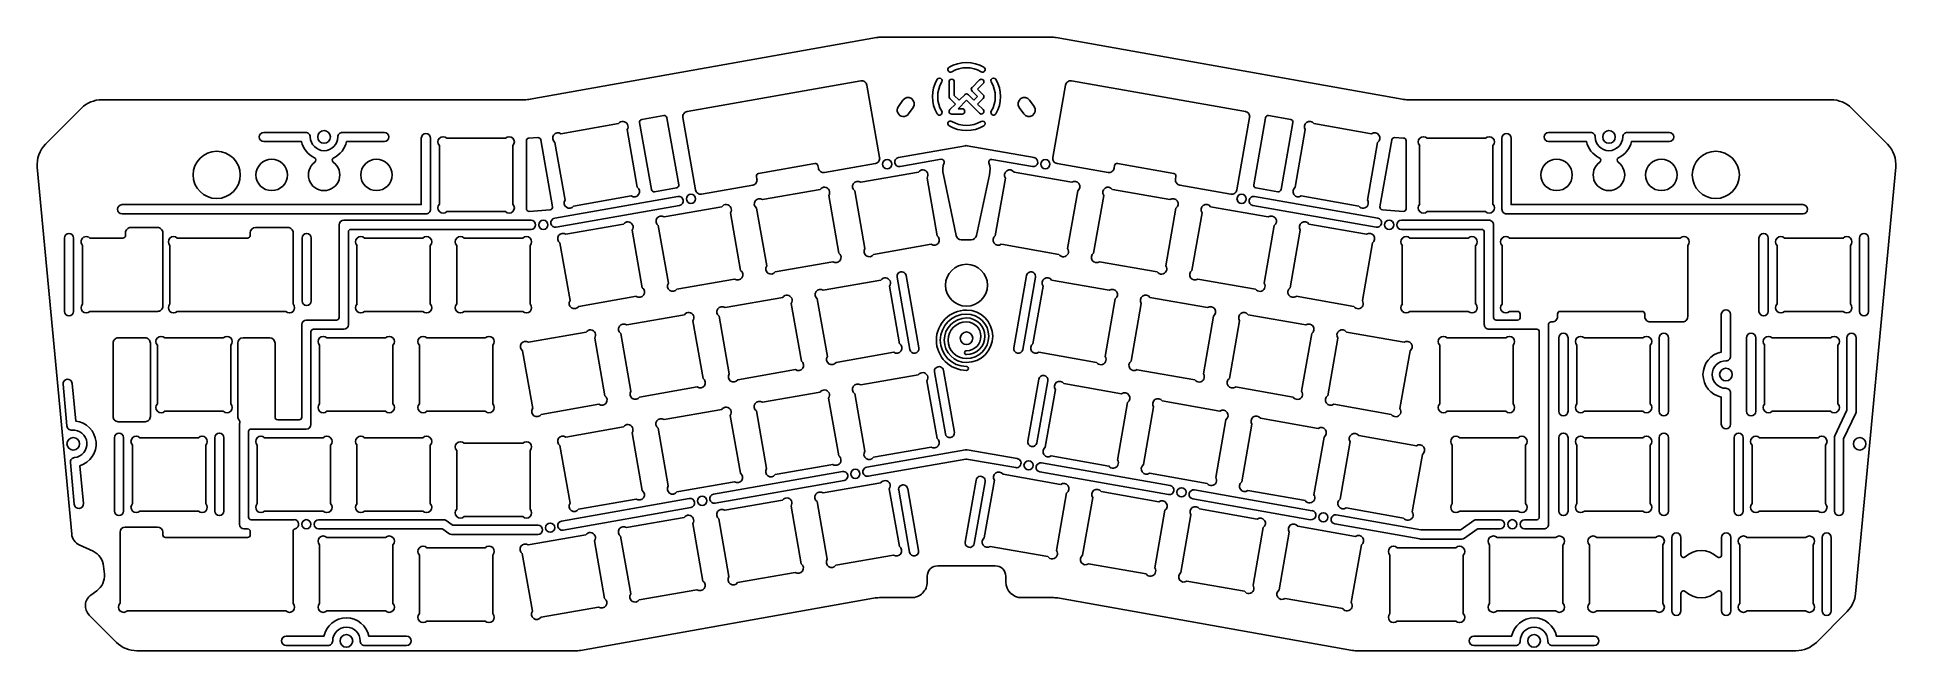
# Model space of a CAD drawing. Header units: millimetres. Extents: x -318 to 37, y -15 to 102.
import ezdxf

# ---------------------------------------------------------------- set-up
doc = ezdxf.new("R2010")
doc.units = ezdxf.units.MM
doc.layers.get('0').update_dxf_attribs({"linetype": 'CONTINUOUS'})

msp = doc.modelspace()

# ---------------------------------------------------------------- linework, layer by layer
for p, q in [((-143.59, 91.15), (-143.59, 93.97)), ((-142.59, 93.97), (-142.59, 91.35)), ((-139.2, 92.91), (-137.78, 94.33)), ((-137.08, 93.62), (-138.14, 92.56)), ((-138.14, 92.56), (-137.08, 91.5)), ((-142.38, 89.73), (-143.44, 90.79)), ((-143.44, 88.67), (-142.38, 89.73)), ((-142.59, 91.35), (-141.67, 90.44)), ((-140.26, 90.44), (-141.88, 88.82)), ((-141.88, 88.82), (-141.09, 88.82)), ((-141.67, 90.44), (-140.61, 91.5)), ((-137.78, 87.96), (-140.26, 90.44)), ((-139.9, 91.5), (-138.84, 90.44)), ((-138.14, 91.15), (-139.2, 92.21)), ((-138.84, 90.44), (-138.14, 91.15)), ((-137.08, 90.79), (-138.14, 89.73)), ((-138.14, 89.73), (-137.08, 88.67)), ((-129.32, 87.85), (-130.18, 89.08)), ((-128.21, 90.46), (-127.35, 89.23)), ((-217.69, 84.05), (-206.69, 85.99)), ((-141.09, 87.82), (-143.09, 87.82)), ((-73.94, 85.99), (-62.94, 84.05)), ((-240.88, 70.61), (-240.88, 81.79)), ((-239.46, 83.2), (-228.29, 83.2)), ((-226.88, 81.79), (-226.88, 70.61)), ((-216.9, 71.41), (-218.84, 82.41)), ((-205.05, 84.84), (-203.11, 73.84)), ((-153.25, 79.52), (-140.46, 81.77)), ((-140.16, 81.77), (-127.37, 79.52)), ((-77.52, 73.84), (-75.58, 84.84)), ((-61.79, 82.41), (-63.73, 71.41)), ((-53.75, 70.61), (-53.75, 81.79)), ((-52.33, 83.2), (-41.16, 83.2)), ((-39.75, 81.79), (-39.75, 70.61)), ((-145.1, 79.18), (-152.95, 77.79)), ((-127.68, 77.79), (-135.41, 79.16)), ((-160.44, 74.8), (-149.44, 76.74)), ((-147.8, 75.59), (-145.86, 64.59)), ((-142.25, 64.61), (-144.66, 76.23)), ((-135.86, 76.19), (-138.37, 64.61)), ((-134.76, 64.59), (-132.82, 75.59)), ((-131.18, 76.74), (-120.18, 74.8)), ((-218.88, 67.94), (-195.34, 72.1)), ((-204.26, 72.2), (-215.26, 70.26)), ((-179.21, 71.49), (-168.2, 73.43)), ((-166.57, 72.28), (-164.63, 61.28)), ((-159.65, 62.16), (-161.59, 73.16)), ((-119.03, 73.16), (-120.97, 62.16)), ((-116, 61.28), (-114.06, 72.28)), ((-112.42, 73.43), (-101.42, 71.49)), ((-85.29, 72.1), (-61.74, 67.94)), ((-65.37, 70.26), (-76.37, 72.2)), ((-259.14, 67.55), (-223.39, 67.55)), ((-228.29, 69.2), (-239.46, 69.2)), ((-195.04, 70.37), (-218.58, 66.22)), ((-197.97, 68.18), (-186.96, 70.12)), ((-185.33, 68.97), (-183.39, 57.97)), ((-178.41, 58.85), (-180.35, 69.85)), ((-100.27, 69.85), (-102.21, 58.85)), ((-97.24, 57.97), (-95.3, 68.97)), ((-93.66, 70.12), (-82.66, 68.18)), ((-62.05, 66.22), (-85.59, 70.37)), ((-41.16, 69.2), (-52.33, 69.2)), ((-290.92, 64.15), (-277.5, 64.15)), ((-277, 64.65), (-277, 65.15)), ((-276, 66.15), (-269.81, 66.15)), ((-268.81, 65.15), (-268.81, 51.56)), ((-260.02, 49), (-260.02, 66.67)), ((-258.27, 65.3), (-258.27, 47.62)), ((-223.39, 65.8), (-257.77, 65.8)), ((-255.21, 64.15), (-244.03, 64.15)), ((-236.16, 64.15), (-224.98, 64.15)), ((-216.73, 64.87), (-205.72, 66.81)), ((-204.09, 65.67), (-202.15, 54.66)), ((-197.17, 55.54), (-199.11, 66.54)), ((-81.51, 66.54), (-83.45, 55.54)), ((-78.48, 54.66), (-76.54, 65.67)), ((-74.9, 66.81), (-63.9, 64.87)), ((-55.64, 64.15), (-44.47, 64.15)), ((15.9, 64.15), (27.08, 64.15)), ((-292.34, 51.56), (-292.34, 62.74)), ((-256.62, 51.56), (-256.62, 62.74)), ((-242.62, 62.74), (-242.62, 51.56)), ((-237.57, 51.56), (-237.57, 62.74)), ((-223.57, 62.74), (-223.57, 51.56)), ((-215.93, 52.23), (-217.87, 63.23)), ((-147.01, 62.95), (-158.01, 61.01)), ((-139.34, 63.82), (-141.27, 63.82)), ((-122.61, 61.01), (-133.61, 62.95)), ((-62.75, 63.23), (-64.69, 52.23)), ((-57.06, 51.56), (-57.06, 62.74)), ((-43.06, 62.74), (-43.06, 51.56)), ((14.49, 51.56), (14.49, 62.74)), ((28.49, 62.74), (28.49, 51.56)), ((-165.77, 59.64), (-176.77, 57.7)), ((-151.79, 56.98), (-149.36, 43.19)), ((-103.85, 57.7), (-114.85, 59.64)), ((-184.53, 56.33), (-195.54, 54.39)), ((-167.6, 54.19), (-156.59, 56.13)), ((-154.96, 54.98), (-153.02, 43.98)), ((-151.08, 42.89), (-153.52, 56.67)), ((-127.59, 43.98), (-125.65, 54.98)), ((-124.01, 56.13), (-113.01, 54.19)), ((-85.09, 54.39), (-96.09, 56.33)), ((-270.23, 50.15), (-290.92, 50.15)), ((-244.03, 50.15), (-255.21, 50.15)), ((-224.98, 50.15), (-236.16, 50.15)), ((-203.29, 53.03), (-214.3, 51.09)), ((-186.36, 50.88), (-175.35, 52.82)), ((-173.72, 51.68), (-171.78, 40.67)), ((-166.8, 41.55), (-168.74, 52.55)), ((-111.87, 52.55), (-113.81, 41.55)), ((-108.83, 40.67), (-106.89, 51.67)), ((-105.25, 52.82), (-94.25, 50.88)), ((-66.33, 51.09), (-77.33, 53.03)), ((-44.47, 50.15), (-55.64, 50.15)), ((27.08, 50.15), (15.9, 50.15)), ((-267.16, 29.95), (-267.16, 47.62)), ((-266.29, 48.5), (-260.52, 48.5)), ((-265.41, 46.25), (-265.41, 28.57)), ((-259.14, 46.75), (-264.91, 46.75)), ((-223.88, 44.27), (-212.88, 46.21)), ((-205.12, 47.58), (-194.11, 49.52)), ((-192.48, 48.37), (-190.54, 37.37)), ((-185.56, 38.24), (-187.5, 49.25)), ((-93.1, 49.24), (-95.04, 38.24)), ((-90.07, 37.36), (-88.13, 48.37)), ((-86.49, 49.51), (-75.49, 47.57)), ((-67.73, 46.2), (-56.73, 44.26)), ((-294.72, 32.51), (-294.72, 43.69)), ((-293.31, 45.1), (-282.13, 45.1)), ((-280.72, 43.69), (-280.72, 32.51)), ((-279.38, 30.1), (-279.38, 44.1)), ((-278.38, 45.1), (-273.26, 45.1)), ((-272.26, 44.1), (-272.26, 30.1)), ((-263.76, 32.51), (-263.76, 43.69)), ((-262.35, 45.1), (-251.18, 45.1)), ((-249.76, 43.69), (-249.76, 32.51)), ((-244.71, 32.51), (-244.71, 43.69)), ((-243.3, 45.1), (-232.13, 45.1)), ((-230.71, 43.69), (-230.71, 32.51)), ((-223.08, 31.63), (-225.02, 42.63)), ((-211.24, 45.06), (-209.3, 34.06)), ((-204.32, 34.94), (-206.26, 45.94)), ((-74.34, 45.93), (-76.28, 34.93)), ((-71.31, 34.06), (-69.37, 45.06)), ((-55.58, 42.63), (-57.52, 31.62)), ((-49.91, 32.51), (-49.91, 43.69)), ((-48.5, 45.1), (-37.33, 45.1)), ((-35.91, 43.69), (-35.91, 32.51)), ((-23.72, 32.51), (-23.72, 43.69)), ((-22.3, 45.1), (-11.13, 45.1)), ((-9.72, 43.69), (-9.72, 32.51)), ((12.11, 32.51), (12.11, 43.69)), ((13.52, 45.1), (24.69, 45.1)), ((26.11, 43.69), (26.11, 32.51)), ((-172.92, 39.04), (-183.92, 37.1)), ((-154.16, 42.34), (-165.16, 40.4)), ((-115.44, 40.4), (-126.45, 42.34)), ((-96.68, 37.09), (-107.68, 39.03)), ((-191.68, 35.73), (-202.69, 33.79)), ((-160.46, 36.11), (-149.46, 38.05)), ((-147.82, 36.9), (-145.88, 25.9)), ((-144.3, 26.77), (-146.39, 38.59)), ((-144.66, 38.89), (-142.58, 27.07)), ((-128.54, 25.4), (-126.46, 37.22)), ((-124.74, 36.91), (-126.82, 25.09)), ((-121.66, 36.37), (-110.66, 34.43)), ((-77.92, 33.79), (-88.92, 35.73)), ((-210.44, 32.42), (-221.45, 30.48)), ((-159.67, 23.46), (-161.61, 34.47)), ((-125.24, 24.22), (-123.3, 35.22)), ((-109.51, 32.79), (-111.45, 21.79)), ((-102.9, 33.06), (-91.9, 31.12)), ((-59.16, 30.48), (-70.16, 32.42)), ((-282.13, 31.1), (-293.31, 31.1)), ((-279.07, 9.53), (-279.07, 28.57)), ((-271.76, 29.45), (-267.66, 29.45)), ((-251.18, 31.1), (-262.35, 31.1)), ((-232.13, 31.1), (-243.3, 31.1)), ((-197.99, 29.49), (-186.98, 31.43)), ((-185.35, 30.28), (-183.41, 19.28)), ((-106.48, 20.91), (-104.54, 31.91)), ((-90.75, 29.48), (-92.69, 18.48)), ((-87.71, 17.6), (-85.78, 28.61)), ((-84.14, 29.75), (-73.13, 27.81)), ((-37.33, 31.1), (-48.5, 31.1)), ((-11.13, 31.1), (-22.3, 31.1)), ((24.69, 31.1), (13.52, 31.1)), ((-298.07, 26.05), (-286.9, 26.05)), ((-277.32, 27.2), (-277.32, 10.9)), ((-266.29, 27.7), (-276.82, 27.7)), ((-274.26, 26.05), (-263.08, 26.05)), ((-255.21, 26.05), (-244.03, 26.05)), ((-236.16, 24.99), (-224.98, 24.99)), ((-216.75, 26.18), (-205.74, 28.12)), ((-204.11, 26.97), (-202.17, 15.97)), ((-197.19, 16.85), (-199.13, 27.85)), ((-71.99, 26.17), (-73.93, 15.17)), ((-68.95, 14.3), (-67.01, 25.3)), ((-65.38, 26.45), (-54.37, 24.51)), ((-46.12, 26.05), (-34.95, 26.05)), ((-22.3, 26.05), (-11.13, 26.05)), ((11.14, 26.05), (22.31, 26.05)), ((-299.48, 13.46), (-299.48, 24.64)), ((-285.48, 24.64), (-285.48, 13.46)), ((-275.67, 13.46), (-275.67, 24.64)), ((-261.67, 24.64), (-261.67, 13.46)), ((-256.62, 13.46), (-256.62, 24.64)), ((-242.62, 24.64), (-242.62, 13.46)), ((-237.57, 12.4), (-237.57, 23.58)), ((-223.57, 23.58), (-223.57, 12.4)), ((-215.95, 13.54), (-217.89, 24.54)), ((-147.03, 24.26), (-158.03, 22.32)), ((-113.09, 20.64), (-124.09, 22.58)), ((-53.23, 22.87), (-55.17, 11.87)), ((-47.53, 13.46), (-47.53, 24.64)), ((-33.53, 24.64), (-33.53, 13.46)), ((-23.72, 13.46), (-23.72, 24.64)), ((-9.72, 24.64), (-9.72, 13.46)), ((9.73, 13.46), (9.73, 24.64)), ((23.73, 24.64), (23.73, 13.46)), ((-136.87, 6.93), (-134.93, 17.93)), ((-133.29, 19.08), (-122.29, 17.14)), ((-101.67, 15.18), (-126.24, 19.51)), ((-125.94, 21.23), (-101.37, 16.9)), ((-94.33, 17.33), (-105.33, 19.27)), ((-217.58, 10.14), (-193.18, 14.44)), ((-203.31, 14.33), (-214.32, 12.39)), ((-184.55, 17.64), (-195.56, 15.7)), ((-167.64, 15.5), (-156.64, 17.44)), ((-155, 16.29), (-153.06, 5.29)), ((-121.14, 15.5), (-123.08, 4.5)), ((-118.11, 3.62), (-116.17, 14.62)), ((-114.53, 15.77), (-103.53, 13.83)), ((-74.59, 10.4), (-97.05, 14.36)), ((-96.74, 16.08), (-74.29, 12.12)), ((-75.57, 14.03), (-86.57, 15.97)), ((-286.9, 12.05), (-298.07, 12.05)), ((-263.08, 12.05), (-274.26, 12.05)), ((-244.03, 12.05), (-255.21, 12.05)), ((-224.98, 10.99), (-236.16, 10.99)), ((-192.88, 12.72), (-217.28, 8.42)), ((-205.16, 8.88), (-194.16, 10.82)), ((-186.4, 12.19), (-175.4, 14.13)), ((-173.76, 12.98), (-171.82, 1.98)), ((-166.85, 2.86), (-168.79, 13.86)), ((-102.38, 12.19), (-104.32, 1.19)), ((-99.35, 0.31), (-97.41, 11.31)), ((-95.77, 12.46), (-84.77, 10.52)), ((-56.81, 10.72), (-67.81, 12.66)), ((-34.95, 12.05), (-46.12, 12.05)), ((-11.13, 12.05), (-22.3, 12.05)), ((22.31, 12.05), (11.14, 12.05)), ((-301.86, 5.47), (-301.86, 8)), ((-300.86, 9), (-294.68, 9)), ((-293.68, 8), (-293.68, 7.5)), ((-277.49, 8.65), (-278.19, 8.65)), ((-277, 7.5), (-277, 8)), ((-276.82, 10.4), (-268.64, 10.4)), ((-268.81, 8), (-268.81, 5.76)), ((-223.92, 5.57), (-212.92, 7.51)), ((-204.37, -3.76), (-206.31, 7.24)), ((-192.52, 9.67), (-190.58, -1.33)), ((-185.61, -0.45), (-187.55, 10.55)), ((-83.62, 8.88), (-85.56, -2.12)), ((-80.59, -3), (-78.65, 8)), ((-77.01, 9.15), (-66.01, 7.21)), ((-301.86, -5.59), (-301.86, 5.47)), ((-293.18, 7), (-277.5, 7)), ((-268.81, 5.76), (-268.81, -5.59)), ((-263.76, -5.59), (-263.76, 5.59)), ((-262.35, 7), (-251.18, 7)), ((-249.76, 5.59), (-249.76, -5.59)), ((-223.13, -7.07), (-225.07, 3.93)), ((-211.28, 6.36), (-209.34, -4.64)), ((-154.21, 3.65), (-165.21, 1.71)), ((-124.72, 3.35), (-135.72, 5.29)), ((-64.86, 5.57), (-66.8, -5.43)), ((-59.44, -7.53), (-59.44, 3.65)), ((-58.02, 5.06), (-46.85, 5.06)), ((-45.44, 3.65), (-45.44, -7.53)), ((-40.39, -5.59), (-40.39, 5.59)), ((-38.97, 7), (-27.8, 7)), ((-26.39, 5.59), (-26.39, -5.59)), ((-21.34, -5.59), (-21.34, 5.59)), ((-19.92, 7), (-8.75, 7)), ((-7.34, 5.59), (-7.34, -5.59)), ((7.35, -5.59), (7.35, 5.59)), ((8.76, 7), (19.93, 7)), ((21.35, 5.59), (21.35, -5.59)), ((-172.97, 0.34), (-183.97, -1.6)), ((-105.96, 0.04), (-116.96, 1.98)), ((-191.73, -2.97), (-202.73, -4.91)), ((-87.2, -3.27), (-98.2, -1.33)), ((-270.23, -7), (-300.45, -7)), ((-251.18, -7), (-262.35, -7)), ((-210.49, -6.28), (-221.49, -8.22)), ((-68.44, -6.58), (-79.44, -4.64)), ((-27.8, -7), (-38.97, -7)), ((-8.75, -7), (-19.92, -7)), ((19.93, -7), (8.76, -7)), ((-46.85, -8.94), (-58.02, -8.94))]:
    msp.add_line(p, q)
for points in [[(-129.76, -4.48, -0.414213), (-132.76, -1.48), (-132.76, -0.4, 0.414214), (-134.76, 1.6), (-145.76, 1.6, 0.414214), (-147.76, -0.4), (-147.76, -1.48, -0.414214), (-150.76, -4.48), (-156.87, -4.48, 0.044068), (-158.01, -4.58), (-213.97, -14.54, -0.044067), (-214.93, -14.62), (-298.64, -14.62, -0.198912), (-302.53, -13.01), (-307.75, -7.79, -0.464418), (-307.43, -3.98), (-306.3, -3.18, 0.267949), (-304.84, 0), (-304.99, 1.53, 0.267949), (-307.01, 4.38), (-309.64, 5.59, -0.267949), (-311.08, 7.63), (-317.65, 77.67, -0.223325), (-316.06, 82.07), (-309.21, 88.92, -0.198912), (-305.32, 90.54), (-224.67, 90.54, 0.044067), (-223.53, 90.64), (-157.46, 102.4, -0.044068), (-156.49, 102.48), (-124.13, 102.48, -0.044066), (-123.17, 102.4), (-57.09, 90.64, 0.044067), (-55.96, 90.54), (24.8, 90.54, -0.198912), (28.69, 88.92), (35.54, 82.07, -0.22341), (37.13, 77.67), (29.47, -3.73, -0.174642), (27.88, -7.11), (21.98, -13.01, -0.198912), (18.09, -14.62), (-65.59, -14.62, -0.044067), (-66.56, -14.54), (-122.52, -4.58, 0.044066), (-123.66, -4.48)], [(-180.36, 75.9, -0.414214), (-179.95, 76.48), (-169.21, 78.38, -0.414214), (-168.63, 77.97), (-168.54, 77.48, 0.414214), (-167.38, 76.67), (-157.65, 78.39, 0.414214), (-156.84, 79.55), (-159.27, 93.33, 0.414214), (-160.42, 94.14), (-193.6, 88.29, 0.414214), (-194.41, 87.14), (-191.98, 73.35, 0.414214), (-190.82, 72.54), (-181.08, 74.25, 0.414214), (-180.27, 75.41)], [(-100.67, 76.48, -0.414214), (-100.27, 75.9), (-100.35, 75.41, 0.414214), (-99.54, 74.25), (-89.8, 72.54, 0.414214), (-88.65, 73.35), (-86.21, 87.14, 0.414214), (-87.03, 88.29), (-120.2, 94.14, 0.414214), (-121.36, 93.33), (-123.79, 79.55, 0.414214), (-122.98, 78.39), (-113.24, 76.67, 0.414214), (-112.08, 77.48), (-112, 77.97, -0.414214), (-111.42, 78.38)], [(-151.31, 87.85, -1), (-153.27, 89.23), (-152.41, 90.46, -1), (-150.45, 89.08)], [(-195.2, 74.3, -0.414214), (-195.6, 73.73), (-199.83, 72.98, -0.414215), (-200.4, 73.39), (-202.66, 86.19, -0.414213), (-202.26, 86.77), (-198.03, 87.51, -0.414214), (-197.45, 87.11)], [(-85.02, 73.73, -0.414214), (-85.43, 74.3), (-83.17, 87.11, -0.414214), (-82.59, 87.51), (-78.37, 86.77, -0.414214), (-77.96, 86.19), (-80.22, 73.39, -0.414213), (-80.8, 72.98)], [(-301.46, 68.77, -1), (-301.46, 70.52), (-244.34, 70.52), (-244.34, 83.2, -1), (-242.59, 83.2), (-242.59, 69.65, -0.414214), (-243.46, 68.77)], [(-261.14, 78.63, -0.571578), (-261.06, 79.48, 0.237722), (-258.62, 82.57), (-251.4, 82.57, 1), (-251.4, 84.32), (-259.4, 84.32, 0.414214), (-260.28, 83.45, -1), (-265.53, 83.45, 0.414214), (-266.4, 84.32), (-274.4, 84.32, 1), (-274.4, 82.57), (-267.19, 82.57, 0.237722), (-264.75, 79.48, -0.571578), (-264.67, 78.63, 3.0758)], [(-219.29, 70.11, -0.444738), (-219.75, 69.53), (-223.76, 69.24, -0.4353), (-224.29, 69.74), (-224.29, 82.73, -0.397621), (-223.82, 83.23), (-222.07, 83.33, -0.380188), (-221.55, 82.91)], [(-60.87, 69.53, -0.444738), (-61.33, 70.11), (-59.07, 82.91, -0.380188), (-58.55, 83.33), (-56.81, 83.23, -0.397621), (-56.33, 82.73), (-56.33, 69.74, -0.4353), (-56.87, 69.24)], [(-38.04, 83.2), (-38.04, 69.65, 0.414214), (-37.16, 68.77), (19.43, 68.77, 1), (19.43, 70.52), (-36.29, 70.52), (-36.29, 83.2, 1)], [(-19.46, 79.48, -0.571578), (-19.38, 78.63, 3.0758), (-15.85, 78.63, -0.571578), (-15.77, 79.48, 0.237722), (-13.33, 82.57), (-6.11, 82.57, 1), (-6.11, 84.32), (-14.11, 84.32, 0.414214), (-14.99, 83.45, -1), (-20.24, 83.45, 0.414214), (-21.11, 84.32), (-29.11, 84.32, 1), (-29.11, 82.57), (-21.9, 82.57, 0.237722)], [(-41.91, 65.8, -0.414214), (-41.41, 65.3), (-41.41, 47.62, 0.414214), (-40.53, 46.75), (-31.41, 46.75, -0.414214), (-30.91, 46.25), (-30.91, 10.9, -0.414214), (-31.41, 10.4), (-33.71, 10.4, 1), (-33.71, 8.65), (-30.03, 8.65, 0.414214), (-29.16, 9.53), (-29.16, 47.62, 0.004546), (-29.16, 47.64, -0.419549), (-28.66, 48.15), (-28.44, 48.15, 0.414214), (-27.44, 49.15), (-27.44, 49.65, -0.414214), (-26.94, 50.15), (-24.69, 50.15), (-13.51, 50.15), (-11.26, 50.15, -0.414214), (-10.76, 49.65), (-10.76, 49.15, 0.414214), (-9.76, 48.15), (-4.64, 48.15), (-3.57, 48.15, 0.414214), (-2.57, 49.15), (-2.57, 62.74, 1), (-3.99, 64.15), (-4.64, 64.15), (-9.76, 64.15), (-13.51, 64.15), (-24.69, 64.15), (-28.44, 64.15), (-33.56, 64.15), (-36.59, 64.15, 1), (-38.01, 62.74), (-38.01, 51.56, 1), (-36.59, 50.15), (-35.06, 50.15, -0.414214), (-34.56, 49.65), (-34.56, 49.15, 0.025047), (-34.56, 49.05, -0.443866), (-35.05, 48.5), (-39.16, 48.5, -0.414214), (-39.66, 49), (-39.66, 66.67, 0.414214), (-40.53, 67.55), (-57.23, 67.55, 1), (-57.23, 65.8)], [(-310.72, 50.15, -1), (-312.47, 50.15), (-312.47, 64.15, -1), (-310.72, 64.15)], [(-300.8, 64.65, -0.414214), (-301.3, 64.15), (-307.59, 64.15, 1), (-309.01, 62.74), (-309.01, 51.56, 1), (-307.59, 50.15), (-294.68, 50.15, 0.414214), (-293.68, 51.15), (-293.68, 65.15, 0.414214), (-294.68, 66.15), (-299.8, 66.15, 0.414214), (-300.8, 65.15)], [(-265.35, 52.15, -1), (-267.1, 52.15), (-267.1, 64.15, -1), (-265.35, 64.15)], [(12.78, 50.15, -1), (11.03, 50.15), (11.03, 64.15, -1), (12.78, 64.15)], [(31.95, 50.15, -1), (30.2, 50.15), (30.2, 64.15, -1), (31.95, 64.15)], [(-129.52, 42.88, -1), (-131.25, 43.19), (-128.82, 56.97, -1), (-127.09, 56.67)], [(3.84, 49.6, -1), (5.59, 49.6), (5.59, 41.6, -0.414214), (4.72, 40.72, 1), (4.72, 35.47, -0.414214), (5.59, 34.6), (5.59, 28.6, -1), (3.84, 28.6), (3.84, 33.81, -0.816497), (3.84, 42.39)], [(-303.18, 44.1, -0.414214), (-302.18, 45.1), (-297.06, 45.1, -0.414214), (-296.06, 44.1), (-296.06, 30.1, -0.414214), (-297.06, 29.1), (-302.18, 29.1, -0.414214), (-303.18, 30.1)], [(-25.43, 31.1, -1), (-27.18, 31.1), (-27.18, 45.1, -1), (-25.43, 45.1)], [(-6.26, 31.1, -1), (-8.01, 31.1), (-8.01, 45.1, -1), (-6.26, 45.1)], [(10.4, 31.1, -1), (8.65, 31.1), (8.65, 45.1, -1), (10.4, 45.1)], [(25.44, 26.05), (25.44, 12.05, 1), (27.19, 12.05), (27.19, 25.85), (29.49, 30.73, 0.110604), (29.57, 31.1), (29.57, 45.1, 1), (27.82, 45.1), (27.82, 31.3), (25.52, 26.42, 0.110604)], [(-308.85, 13.51), (-309.52, 20.69, 0.816497), (-310.32, 29.22), (-310.99, 36.41, 1), (-312.74, 36.24), (-311.99, 28.28, 0.414214), (-311.04, 27.49, -1), (-310.55, 22.26, 0.414214), (-311.34, 21.31), (-310.59, 13.34, 1)], [(-168.22, 34.74, -1), (-166.59, 33.59), (-164.65, 22.59, -1), (-165.79, 20.95), (-176.79, 19.01, -1), (-178.43, 20.16), (-180.37, 31.16, -1), (-179.23, 32.8)], [(-301.19, 12.05, -1), (-302.94, 12.05), (-302.94, 26.05, -1), (-301.19, 26.05)], [(-282.02, 12.05, -1), (-283.77, 12.05), (-283.77, 26.05, -1), (-282.02, 26.05)], [(-25.43, 12.05, -1), (-27.18, 12.05), (-27.18, 26.05, -1), (-25.43, 26.05)], [(-6.26, 12.05, -1), (-8.01, 12.05), (-8.01, 26.05, -1), (-6.26, 26.05)], [(8.02, 12.05, -1), (6.27, 12.05), (6.27, 26.05, -1), (8.02, 26.05)], [(-140.4, 21.97, -0.087489), (-140.23, 21.97), (-130.87, 20.33, 1), (-130.57, 22.05), (-140.16, 23.74, 0.087489), (-140.46, 23.74), (-159.31, 20.42, 1), (-159.01, 18.69)], [(-163.94, 19.6), (-188.56, 15.26, 1), (-188.25, 13.54), (-163.64, 17.88, 1)], [(-138.44, 17.95, -1), (-136.71, 17.65), (-138.8, 5.83, -1), (-140.52, 6.14)], [(-153.21, 16.01, -1), (-151.49, 16.31), (-149.41, 4.5, -1), (-151.13, 4.19)], [(-42.77, 8.56, -0.153915), (-42.48, 8.65), (-38.41, 8.65, 1), (-38.41, 10.4), (-42.91, 10.4, 0.153915), (-43.41, 10.24), (-45.83, 8.55, -0.153915), (-46.12, 8.46), (-53.46, 8.46, -0.043661), (-53.54, 8.47), (-69.66, 11.31, 1), (-69.96, 9.59), (-53.73, 6.72, 0.043661), (-53.58, 6.71), (-45.68, 6.71, 0.153915), (-45.18, 6.87)], [(-238.15, 9.34, -0.153915), (-238.43, 9.43), (-239.59, 10.24, 0.153915), (-240.09, 10.4), (-263.94, 10.4, 1), (-263.94, 8.65), (-240.53, 8.65, -0.153915), (-240.24, 8.56), (-239.08, 7.75, 0.153915), (-238.58, 7.59), (-222.06, 7.59, 1), (-222.06, 9.34)], [(-3.04, 3.32, -0.652399), (-3.88, 3.69), (-3.88, 7, 1), (-5.63, 7), (-5.63, -7, 1), (-3.88, -7), (-3.88, -3.69, -0.652399), (-3.04, -3.32, 0.389397), (3.05, -3.31, -0.65327), (3.89, -3.68), (3.89, -7, 1), (5.64, -7), (5.64, 7, 1), (3.89, 7), (3.89, 3.68, -0.65327), (3.05, 3.31, 0.389397)], [(24.81, -7, -1), (23.06, -7), (23.06, 7, -1), (24.81, 7)], [(-232.13, 5.06, -1), (-230.71, 3.65), (-230.71, -7.53, -1), (-232.13, -8.94), (-243.3, -8.94, -1), (-244.71, -7.53), (-244.71, 3.65, -1), (-243.3, 5.06)], [(-247.14, -11.85, -1), (-247.14, -13.6), (-255.14, -13.6, -0.414214), (-256.01, -12.73, 1), (-261.26, -12.73, -0.414214), (-262.14, -13.6), (-270.14, -13.6, -1), (-270.14, -11.85), (-262.92, -11.85, -0.816497), (-254.35, -11.85)], [(-20.41, -11.85, -1), (-20.41, -13.6), (-28.41, -13.6, -0.414214), (-29.29, -12.73, 1), (-34.54, -12.73, -0.414214), (-35.41, -13.6), (-43.41, -13.6, -1), (-43.41, -11.85), (-36.2, -11.85, -0.816497), (-27.63, -11.85)]]:
    msp.add_lwpolyline(points, format="xyb", close=True)
for centre, radius in [((-262.9, 83.45), 1.2), ((-17.61, 83.45), 1.2), ((-283.4, 76.2), 4.5), ((-272.9, 76.2), 3), ((-252.9, 76.2), 3), ((-155.41, 78.25), 0.875), ((-125.21, 78.25), 0.875), ((-27.61, 76.2), 3), ((-7.61, 76.2), 3), ((2.78, 76.2), 4.5), ((-192.87, 71.64), 0.875), ((-87.75, 71.64), 0.875), ((-221.04, 66.67), 0.875), ((-59.58, 66.67), 0.875), ((-140.26, 55.15), 4), ((-140.26, 45.02), 1.2), ((4.72, 38.1), 1.2), ((-310.79, 24.87), 1.2), ((30.25, 24.87), 1.2), ((-128.41, 20.78), 0.875), ((-161.47, 19.15), 0.875), ((-190.72, 13.99), 0.875), ((-99.21, 15.63), 0.875), ((-72.13, 10.86), 0.875), ((-266.29, 9.53), 0.875), ((-219.74, 8.87), 0.875), ((-36.06, 9.53), 0.875), ((-258.64, -12.73), 1.2), ((-31.91, -12.73), 1.2)]:
    msp.add_circle(centre, radius)
for centre, radius, start, end in [((-143.31, 96.31), 0.5, 120.5225, 300.5225), ((-140.26, 91.15), 6.5, 59.4775, 120.5225), ((-140.26, 91.15), 5.5, 59.4775, 120.5225), ((-137.21, 96.31), 0.5, -120.5225, 59.4775), ((-140.26, 91.15), 6.5, 149.4775, 210.5225), ((-145.43, 94.19), 0.5, -30.5225, 149.4775), ((-140.26, 91.15), 5.5, 149.4775, 210.5225), ((-143.09, 93.97), 0.5, 0, 180), ((-138.84, 92.56), 0.5, 135, 225), ((-137.43, 93.97), 0.5, -45, 135), ((-135.09, 94.19), 0.5, 30.5225, 210.5225), ((-140.26, 91.15), 5.5, -30.5225, 30.5225), ((-140.26, 91.15), 6.5, -30.5225, 30.5225), ((-143.09, 91.15), 0.5, 180, 225), ((-141.09, 88.32), 0.5, -90, 90), ((-140.26, 91.15), 0.5, 45, 135), ((-137.43, 91.15), 0.5, -45, 45), ((-129.2, 89.77), 1.2, 34.9997, 214.9997), ((-128.34, 88.54), 1.2, -145.0003, 34.9997), ((-205.87, 85.41), 1, -35, 145), ((-145.43, 88.1), 0.5, -149.4775, 30.5225), ((-143.31, 85.98), 0.5, 59.4775, 239.4775), ((-143.09, 88.32), 0.5, 135, 270), ((-140.26, 91.15), 6.5, 239.4775, 300.5225), ((-140.26, 91.15), 5.5, 239.4775, 300.5225), ((-137.43, 88.32), 0.5, -135, 45), ((-137.21, 85.98), 0.5, -59.4775, 120.5225), ((-135.09, 88.1), 0.5, 149.4775, 329.4775), ((-74.76, 85.41), 1, 35, 215), ((-240.17, 82.49), 1, 45, 225), ((-227.58, 82.49), 1, -45, 135), ((-218.26, 83.23), 1, 55, 235), ((-140.31, 80.91), 0.875, 80, 100), ((-62.36, 83.23), 1, -55, 125), ((-53.04, 82.49), 1, 45, 225), ((-40.46, 82.49), 1, -45, 135), ((-153.1, 78.66), 0.875, 100, 280), ((-145.02, 78.68), 0.5, -17.9182, 100), ((-140.26, 77.15), 4.5, 162.0818, 191.7246), ((-135.49, 78.66), 0.5, 80, 197.673), ((-140.26, 77.15), 4.5, -12.2067, 17.673), ((-127.53, 78.66), 0.875, -100, 80), ((-161.02, 73.98), 1, 55, 235), ((-148.62, 76.16), 1, -35, 145), ((-132, 76.16), 1, 35, 215), ((-119.61, 73.98), 1, -55, 125), ((-216.08, 70.83), 1, 145, 325), ((-203.68, 73.02), 1, -125, 55), ((-195.19, 71.23), 0.875, -80, 100), ((-179.78, 70.67), 1, 55, 235), ((-167.38, 72.85), 1, -35, 145), ((-113.24, 72.85), 1, 35, 215), ((-100.85, 70.67), 1, -55, 125), ((-85.44, 71.23), 0.875, 80, 260), ((-76.94, 73.02), 1, 125, 305), ((-64.55, 70.83), 1, -145, 35), ((-259.14, 66.67), 0.875, 90, 180), ((-240.17, 69.91), 1, 135, 315), ((-227.58, 69.91), 1, -135, 45), ((-223.39, 66.67), 0.875, -90, 90), ((-218.73, 67.08), 0.875, 100, 280), ((-198.54, 67.36), 1, 55, 235), ((-186.15, 69.55), 1, -35, 145), ((-94.48, 69.55), 1, 35, 215), ((-82.09, 67.36), 1, -55, 125), ((-61.9, 67.08), 0.875, -100, 80), ((-53.04, 69.91), 1, 135, 315), ((-40.46, 69.91), 1, -135, 45), ((-291.63, 63.44), 1, 45, 225), ((-277.5, 64.65), 0.5, -90, 0), ((-276, 65.15), 1, 90, 180), ((-269.81, 65.15), 1, -0.0118, 90.0007), ((-257.77, 65.3), 0.5, 90, 180), ((-255.91, 63.44), 1, 45, 225), ((-243.33, 63.44), 1, -45, 135), ((-236.86, 63.44), 1, 45, 225), ((-224.28, 63.44), 1, -45, 135), ((-217.3, 64.05), 1, 55, 235), ((-204.91, 66.24), 1, -35, 145), ((-146.44, 63.77), 1, -125, 55), ((-141.27, 64.82), 1, 191.7246, 270), ((-139.34, 64.82), 1, 270, 347.7933), ((-134.19, 63.77), 1, 125, 305), ((-75.72, 66.24), 1, 35, 215), ((-63.33, 64.05), 1, -55, 125), ((-56.35, 63.44), 1, 45, 225), ((-43.76, 63.44), 1, -45, 135), ((15.2, 63.44), 1, 45, 225), ((27.78, 63.44), 1, -45, 135), ((-165.2, 60.46), 1, -125, 55), ((-158.83, 61.58), 1, 145, 325), ((-121.79, 61.58), 1, -145, 35), ((-115.43, 60.46), 1, 125, 305), ((-183.96, 57.15), 1, -125, 55), ((-177.59, 58.27), 1, 145, 325), ((-152.65, 56.83), 0.875, 10, 190), ((-103.03, 58.27), 1, -145, 35), ((-96.67, 57.15), 1, 125, 305), ((-202.72, 53.84), 1, -125, 55), ((-196.35, 54.97), 1, 145, 325), ((-174.53, 52.25), 1, -35, 145), ((-168.17, 53.37), 1, 55, 235), ((-155.77, 55.56), 1, -35, 145), ((-124.83, 55.55), 1, 35, 215), ((-112.44, 53.37), 1, -55, 125), ((-106.07, 52.25), 1, 35, 215), ((-84.27, 54.97), 1, -145, 35), ((-77.91, 53.84), 1, 125, 305), ((-291.63, 50.86), 1, 135, 315), ((-269.52, 50.86), 1, -135, 45), ((-255.91, 50.86), 1, 135, 315), ((-243.33, 50.86), 1, -135, 45), ((-236.86, 50.86), 1, 135, 315), ((-224.28, 50.86), 1, -135, 45), ((-215.11, 51.66), 1, 145, 325), ((-193.3, 48.94), 1, -35, 145), ((-186.93, 50.06), 1, 55, 235), ((-140.26, 44.65), 5.75, 90, 270), ((-140.26, 45.4), 5, -90, 90), ((-93.68, 50.06), 1, -55, 125), ((-87.31, 48.94), 1, 35, 215), ((-65.51, 51.66), 1, -145, 35), ((-56.35, 50.86), 1, 135, 315), ((-43.76, 50.86), 1, -135, 45), ((15.2, 50.86), 1, 135, 315), ((27.78, 50.86), 1, -135, 45), ((-266.29, 47.62), 0.875, 90, 180), ((-264.91, 46.25), 0.5, 90, 180), ((-260.52, 49), 0.5, 270, 360), ((-259.14, 47.62), 0.875, -90, 0), ((-212.06, 45.63), 1, -35, 145), ((-205.69, 46.76), 1, 55, 235), ((-140.26, 44.65), 5, 90, 270), ((-140.26, 44.65), 4.25, 90, 270), ((-140.26, 44.65), 3.5, 90, 270), ((-140.26, 45.4), 4.25, -90, 90), ((-140.26, 45.4), 3.5, -90, 90), ((-140.26, 45.4), 2.75, -90, 90), ((-74.92, 46.75), 1, -55, 125), ((-68.55, 45.63), 1, 35, 215), ((-294.01, 44.39), 1, 45, 225), ((-281.43, 44.39), 1, -45, 135), ((-278.38, 44.1), 1, 90, 180), ((-273.26, 44.1), 1, 0, 90), ((-263.06, 44.39), 1, 45, 225), ((-250.47, 44.39), 1, -45, 135), ((-244.01, 44.39), 1, 45, 225), ((-231.42, 44.39), 1, -45, 135), ((-224.45, 43.45), 1, 55, 235), ((-153.59, 43.16), 1, -125, 55), ((-150.22, 43.04), 0.875, -170, 10), ((-140.26, 42.27), 0.375, 90, 270), ((-127.02, 43.16), 1, 125, 305), ((-56.16, 43.45), 1, -55, 125), ((-49.21, 44.39), 1, 45, 225), ((-36.62, 44.39), 1, -45, 135), ((-23.01, 44.39), 1, 45, 225), ((-10.43, 44.39), 1, -45, 135), ((12.82, 44.39), 1, 45, 225), ((25.4, 44.39), 1, -45, 135), ((-172.35, 39.86), 1, -125, 55), ((-165.98, 40.98), 1, 145, 325), ((-145.52, 38.74), 0.875, 10, 190), ((-140.26, 39.27), 0.375, -90, 90), ((-114.62, 40.97), 1, -145, 35), ((-108.26, 39.85), 1, 125, 305), ((-191.11, 36.55), 1, -125, 55), ((-184.74, 37.67), 1, 145, 325), ((-161.04, 35.29), 1, 55, 235), ((-148.64, 37.47), 1, -35, 145), ((-125.6, 37.06), 0.875, -10, 170), ((-122.48, 35.8), 1, 35, 215), ((-95.86, 37.67), 1, -145, 35), ((-89.5, 36.54), 1, 125, 305), ((-294.01, 31.81), 1, 135, 315), ((-281.43, 31.81), 1, -135, 45), ((-263.06, 31.81), 1, 135, 315), ((-250.47, 31.81), 1, -135, 45), ((-244.01, 31.81), 1, 135, 315), ((-231.42, 31.81), 1, -135, 45), ((-209.87, 33.24), 1, -125, 55), ((-203.5, 34.36), 1, 145, 325), ((-110.08, 33.61), 1, -55, 125), ((-103.72, 32.49), 1, 35, 215), ((-77.1, 34.36), 1, -145, 35), ((-70.74, 33.24), 1, 125, 305), ((-49.21, 31.81), 1, 135, 315), ((-36.62, 31.81), 1, -135, 45), ((-23.01, 31.81), 1, 135, 315), ((-10.43, 31.81), 1, -135, 45), ((12.82, 31.81), 1, 135, 315), ((25.4, 31.81), 1, -135, 45), ((-278.38, 30.1), 1, 180, 223.1773), ((-279.48, 29.07), 0.5, -21.2616, 43.1773), ((-278.19, 28.57), 0.875, 158.7384, 180), ((-273.26, 30.1), 1, 354.2608, 360), ((-271.76, 29.95), 0.5, 174.2608, 270), ((-267.66, 29.95), 0.5, 270, 360), ((-266.29, 28.57), 0.875, 270, 360), ((-222.27, 31.05), 1, 145, 325), ((-204.93, 27.55), 1, -35, 145), ((-198.56, 28.67), 1, 55, 235), ((-186.17, 30.86), 1, -35, 145), ((-91.32, 30.3), 1, -55, 125), ((-84.96, 29.18), 1, 35, 215), ((-58.34, 31.05), 1, -145, 35), ((-298.77, 25.34), 1, 45, 225), ((-286.19, 25.34), 1, -45, 135), ((-276.82, 27.2), 0.5, 90, 180), ((-274.96, 25.34), 1, 45, 225), ((-262.38, 25.34), 1, -45, 135), ((-255.91, 25.34), 1, 45, 225), ((-243.33, 25.34), 1, -45, 135), ((-236.86, 24.28), 1, 45, 225), ((-224.28, 24.28), 1, -45, 135), ((-217.32, 25.36), 1, 55, 235), ((-146.46, 25.08), 1, -125, 55), ((-143.44, 26.92), 0.875, -170, 10), ((-127.68, 25.25), 0.875, 170, 350), ((-72.56, 26.99), 1, -55, 125), ((-66.2, 25.87), 1, 35, 215), ((-46.82, 25.34), 1, 45, 225), ((-34.24, 25.34), 1, -45, 135), ((-23.01, 25.34), 1, 45, 225), ((-10.43, 25.34), 1, -45, 135), ((10.43, 25.34), 1, 45, 225), ((23.02, 25.34), 1, -45, 135), ((-158.85, 22.89), 1, 145, 325), ((-124.66, 23.4), 1, 125, 305), ((-112.27, 21.22), 1, -145, 35), ((-53.8, 23.69), 1, -55, 125), ((-183.98, 18.46), 1, -125, 55), ((-155.82, 16.86), 1, -35, 145), ((-134.11, 18.5), 1, 35, 215), ((-126.09, 20.37), 0.875, 80, 260), ((-105.9, 20.09), 1, 125, 305), ((-93.51, 17.91), 1, -145, 35), ((-202.74, 15.15), 1, -125, 55), ((-196.37, 16.28), 1, 145, 325), ((-193.03, 13.58), 0.875, -80, 100), ((-174.58, 13.55), 1, -35, 145), ((-168.21, 14.68), 1, 55, 235), ((-121.71, 16.32), 1, -55, 125), ((-115.35, 15.19), 1, 35, 215), ((-101.52, 16.04), 0.875, -100, 80), ((-96.89, 15.22), 0.875, 80, 260), ((-87.14, 16.78), 1, 125, 305), ((-74.75, 14.6), 1, -145, 35), ((-68.38, 13.48), 1, 125, 305), ((-298.77, 12.76), 1, 135, 315), ((-286.19, 12.76), 1, -135, 45), ((-276.82, 10.9), 0.5, 180, 270), ((-274.96, 12.76), 1, 135, 315), ((-262.38, 12.76), 1, -135, 45), ((-255.91, 12.76), 1, 135, 315), ((-243.33, 12.76), 1, -135, 45), ((-236.86, 11.7), 1, 135, 315), ((-224.28, 11.7), 1, -135, 45), ((-215.13, 12.97), 1, 145, 325), ((-193.34, 10.25), 1, -35, 145), ((-186.97, 11.37), 1, 55, 235), ((-102.95, 13.01), 1, -55, 125), ((-96.59, 11.89), 1, 35, 215), ((-84.19, 9.7), 1, -55, 125), ((-74.44, 11.26), 0.875, -100, 80), ((-55.99, 11.29), 1, -145, 35), ((-46.82, 12.76), 1, 135, 315), ((-34.24, 12.76), 1, -135, 45), ((-23.01, 12.76), 1, 135, 315), ((-10.43, 12.76), 1, -135, 45), ((10.43, 12.76), 1, 135, 315), ((23.02, 12.76), 1, -135, 45), ((-300.86, 8), 1, 90, 180), ((-294.68, 8), 1, 0, 90), ((-293.18, 7.5), 0.5, 180, 270), ((-278.19, 9.53), 0.875, 180, 270), ((-277.5, 7.5), 0.5, 270, 360), ((-277.49, 8.15), 0.5, -5.7392, 90), ((-276, 8), 1, 174.2608, 180), ((-268.32, 8.19), 0.5, 103.175, 187.1304), ((-269.81, 8), 1, 0, 7.1304), ((-268.64, 9.53), 0.875, -76.825, 90), ((-263.06, 6.29), 1, 45, 225), ((-250.47, 6.29), 1, -45, 135), ((-217.43, 9.28), 0.875, 100, 280), ((-212.1, 6.94), 1, -35, 145), ((-205.73, 8.06), 1, 55, 235), ((-77.83, 8.58), 1, 35, 215), ((-65.43, 6.39), 1, -55, 125), ((-39.68, 6.29), 1, 45, 225), ((-27.09, 6.29), 1, -45, 135), ((-20.63, 6.29), 1, 45, 225), ((-8.04, 6.29), 1, -45, 135), ((8.05, 6.29), 1, 45, 225), ((20.64, 6.29), 1, -45, 135), ((-224.5, 4.75), 1, 55, 235), ((-153.63, 4.47), 1, -125, 55), ((-136.29, 6.11), 1, 125, 305), ((-123.9, 3.92), 1, -145, 35), ((-117.53, 2.8), 1, 125, 305), ((-58.73, 4.35), 1, 45, 225), ((-46.14, 4.35), 1, -45, 135), ((-172.39, 1.16), 1, -125, 55), ((-166.03, 2.28), 1, 145, 325), ((-105.14, 0.61), 1, -145, 35), ((-98.77, -0.51), 1, 125, 305), ((-191.15, -2.15), 1, -125, 55), ((-184.79, -1.03), 1, 145, 325), ((-86.38, -2.69), 1, -145, 35), ((-80.01, -3.82), 1, 125, 305), ((-301.16, -6.29), 1, 135, 315), ((-269.52, -6.29), 1, -135, 45), ((-263.06, -6.29), 1, 135, 315), ((-250.47, -6.29), 1, -135, 45), ((-222.31, -7.64), 1, 145, 325), ((-209.92, -5.46), 1, -125, 55), ((-203.55, -4.33), 1, 145, 325), ((-67.62, -6), 1, -145, 35), ((-39.68, -6.29), 1, 135, 315), ((-27.09, -6.29), 1, -135, 45), ((-20.63, -6.29), 1, 135, 315), ((-8.04, -6.29), 1, -135, 45), ((8.05, -6.29), 1, 135, 315), ((20.64, -6.29), 1, -135, 45), ((-58.73, -8.23), 1, 135, 315), ((-46.14, -8.23), 1, -135, 45)]:
    msp.add_arc(centre, radius, start, end)

doc.saveas('drawing.dxf')
